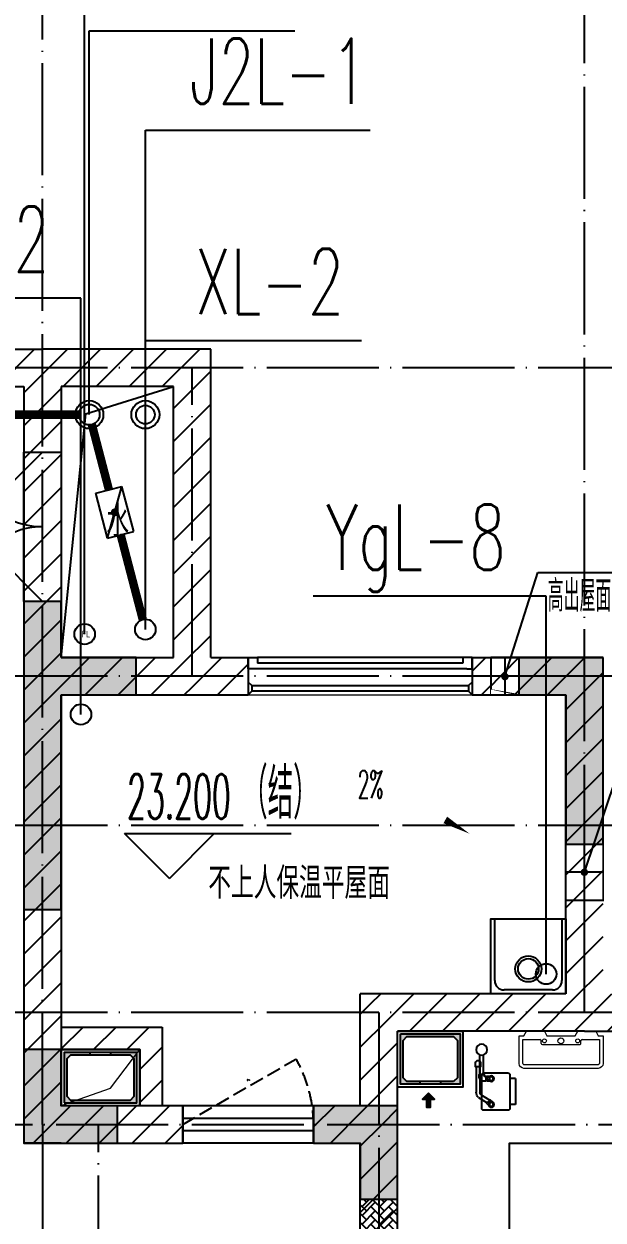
# Model space of a CAD drawing. Extents: x 27938 to 1507990, y 110129 to 923079.
# Drawn here: x 841717 to 844817, y 292198 to 298602 of the extents above; entities that cross this region are included whole.
import ezdxf

# ---------------------------------------------------------------- set-up
doc = ezdxf.new("R2010")
doc.units = 0
doc.header["$LTSCALE"] = 1000
doc.header["$MEASUREMENT"] = 0
for name, pattern in [('__DASH', [0.35, 0.25, -0.1]), ('DASH', [0.35, 0.25, -0.1]), ('DOTE', [2.4200000000000004, 2, -0.2, 0.02, -0.2])]:
    doc.linetypes.add(name, pattern=pattern)
for name, color, linetype in [('----建筑底图', 8, 'Continuous'), ('3-栏杆1', 135, 'Continuous'), ('AH-FURNITURE', 1, 'Continuous'), ('COLU', 7, 'Continuous'), ('COLUMN', 9, 'Continuous'), ('DIM_ELEV', 3, 'Continuous'), ('DIM_LEAD', 3, 'Continuous'), ('DIM_不分区消火栓', 1, 'Continuous'), ('DIM_管井排水', 5, 'Continuous'), ('DIM_给水', 3, 'Continuous'), ('DIM_雨水', 4, 'Continuous'), ('DIM_餐饮排水', 31, 'Continuous'), ('DOTE', 1, 'Continuous'), ('LVTRY', 6, 'Continuous'), ('PIPE-不分区消火栓', 1, 'TG_X'), ('PUB_HATCH', 8, 'Continuous'), ('PUB_TEXT', 4, 'Continuous'), ('S-砼墙填充', 251, 'Continuous'), ('VALVE_不分区消火栓', 7, 'Continuous'), ('VPIPE-不分区消火栓', 1, 'Continuous'), ('VPIPE-废水', 31, 'Continuous'), ('VPIPE-消防', 1, 'X1'), ('VPIPE-管井排水', 210, 'GF'), ('VPIPE-给水', 3, 'J1'), ('VPIPE-给水中', 72, 'J2'), ('VPIPE-雨水', 4, 'Y'), ('VPIPE-餐饮排水', 41, 'P'), ('WALL', 9, 'Continuous'), ('WINDOW', 4, 'Continuous'), ('WINDOW_TEXT', 7, 'Continuous'), ('保温', 6, 'Continuous'), ('建筑-排气道', 9, 'Continuous'), ('机电标识类', 1, 'Continuous'), ('污水', 3, 'Continuous'), ('看线', 251, 'Continuous'), ('管', 193, 'Continuous'), ('铝合金', 144, 'Continuous')]:
    doc.layers.add(name, color=color, linetype=linetype)
for name, color, linetype, lineweight in [('平面-排水沟', 86, 'Continuous', 15), ('平面-看线', 45, 'Continuous', 15), ('平面-空调预留孔', 173, 'Continuous', 15), ('立面-洞口示意', 152, 'Continuous', 13)]:
    doc.layers.add(name, color=color, linetype=linetype, lineweight=lineweight)
doc.styles.add('_TCH_DIM', font='SIMPLEX.shx', dxfattribs={"width": 0.7, "bigfont": 'GBCBIG.shx'})
doc.styles.add('_TCH_WINDOW', font='SIMPLEX.shx', dxfattribs={"width": 0.7, "height": 3.5, "bigfont": 'GBCBIG.shx'})
doc.styles.add('_TWT_SERIAL', font='SIMPLEX', dxfattribs={"width": 0.8, "height": 3.5, "bigfont": 'HZTXT'})
doc.styles.add('DIM_FONT', font='SIMPLEX.shx', dxfattribs={"width": 0.56})
doc.styles.get("Standard").update_dxf_attribs({"font": 'gbenor.shx', "bigfont": 'gbcbig.shx'})
doc.styles.add('TG_LINETYPE', font='SIMPLEX', dxfattribs={"width": 0.8, "height": 3, "bigfont": 'HZTXT'})
doc.linetypes.add('GF', pattern='A,3,-0.2,["GF",Standard,S=0.25,R=0,X=-0.1,Y=-0.115],-0.35', length=3.55)
doc.linetypes.add('J1', pattern='A,3,-0.2,["J1",Standard,S=0.25,R=0,X=-0.1,Y=-0.115],-0.35', length=3.55)
doc.linetypes.add('J2', pattern='A,3,-0.2,["J2",Standard,S=0.25,R=0,X=-0.1,Y=-0.115],-0.35', length=3.55)
doc.linetypes.add('P', pattern='A,3,-0.2,["P",Standard,S=0.25,R=0,X=-0.1,Y=-0.115],-0.2', length=3.4)
doc.linetypes.add('TG_X', pattern='A,2,-0.229,["X",TG_LINETYPE,S=0.1,R=0,X=-0.229,Y=-0.15],0', length=2.229)
doc.linetypes.add('X1', pattern='A,3,-0.2,["X1",Standard,S=0.25,R=0,X=-0.1,Y=-0.115],-0.35', length=3.55)
doc.linetypes.add('Y', pattern='A,3,-0.2,["Y",Standard,S=0.25,R=0,X=-0.1,Y=-0.115],-0.2', length=3.4)
pattern_1 = [(45, (0, 89.755675), (-88.38838300365748, 88.3883830036575), [])]

# ---------------------------------------------------------------- blocks, each defined once
blk = doc.blocks.new('A$C60D053AF')
at = {"layer": 'AH-FURNITURE', "color": 0}
for p, q in [((232.5000007597264, -89.99999966996256), (128.2842720070621, -89.99999966996256)), ((232.5000007597264, -109.9999996698461), (128.2842720075278, -109.9999996699626)), ((192.50000075961, -70.99998518347275), (327.5735938884318, -70.99998518347275)), ((192.50000075961, -90.99998518347275), (327.5735938884318, -90.99998518347275)), ((245.0000007597264, -129.4999851834727), (245.0000007597264, -122.4999996698461)), ((265.0000007597264, -129.4999851834727), (265.0000007597264, -122.4999996698461)), ((341.7157295121578, -96.85784955974668), (370.0190303710988, -143.1611504186876)), ((355.8578651358839, -82.71571393602062), (384.1611659948248, -129.0190147949615)), ((255.0000007597264, -280.9999851834727), (255.0000007597264, -250.9999851834727)), ((393.0000007597264, -280.9999851834727), (393.0000007597264, -250.9999851834727)), ((255.0000007597264, -280.9999851834727), (393.0000007597264, -280.9999851834727))]:
    blk.add_line(p, q, dxfattribs=at)
for points in [[(170.00000075961, -67.99998518347275, 1), (170.00000075961, -93.99998518358916), (192.50000075961, -93.99998518347275), (192.50000075961, -67.99998518347275)], [(234.0000007597264, -250.9999851834727), (414.0000007597264, -250.9999851834727, 0.4142135623730951), (424.0000007597264, -240.9999851834727), (424.0000007597264, -110.9999851834727, 0.4142135623730951), (414.0000007597264, -100.9999851834727), (234.0000007597264, -100.9999851834727, 0.4142135623730951), (224.0000007597264, -110.9999851834727), (224.0000007597264, -240.9999851834727, 0.4142135623730951)], [(268.0000007597264, -122.4999996698461), (268.0000007597264, -106.9999996698461, 0.4142135623724265), (248.0000007597264, -86.99999966984615), (232.5000007597264, -86.99999966984615), (232.50000075961, -112.9999996698461), (242.0000007597264, -112.9999996698461), (242.0000007597264, -122.4999996698461)], [(383.8076126043452, -161.1923733388539, 1), (402.192388915224, -142.8075970279751), (386.2824863384012, -126.8976944513852), (367.8977100276388, -145.282470762264)], [(242.0000007597264, -151.9999851834727, 1), (268.0000007597264, -151.9999851834727), (268.0000007597264, -129.4999851834727), (242.0000007597264, -129.4999851834727)]]:
    blk.add_lwpolyline(points, format="xyb", close=True, dxfattribs=at)
for centre, radius in [((100.0000007598428, -99.99999967066105), 30), ((255.0000007597264, -151.9999851834727), 15), ((255.0000007597264, -151.9999851834727), 10), ((393.0000007597264, -151.9999851834727), 15), ((393.0000007597264, -151.9999851834727), 10)]:
    blk.add_circle(centre, radius, dxfattribs=at)
for radius in [40, 20]:
    blk.add_arc((327.5735938884318, -110.9999851834727), radius, 45, 90, dxfattribs=at)
blk = doc.blocks.new('GDGDGDGRGD')
at = {"linetype": '__DASH', "ltscale": 0.1}
blk.add_wipeout([(428916.84760748764, 296115.3631000773), (428716.694160324, 296115.3630999893), (428716.6941600065, 295815.3630998155), (428916.8476071452, 295815.3630997849)], dxfattribs=at).dxf.layer = '污水'
at = {"layer": '机电标识类', "color": 250, "linetype": 'DASH', "ltscale": 400}
for p, q in [((428816.7708839058, 295715.3630940171), (428816.7708839058, 296215.3631000333)), ((428916.8476071691, 295965.3613519751), (428716.6941603196, 295965.3613519752))]:
    blk.add_line(p, q, dxfattribs=at)
at = {"layer": '污水', "linetype": '__DASH', "ltscale": 0.1, "const_width": 10}
blk.add_lwpolyline([(428916.8476071724, 296115.3630999706), (428716.6941603228, 296115.3630999707), (428716.6941603125, 295815.363099858), (428916.847607162, 295815.3630998579)], close=True, dxfattribs=at)
blk = doc.blocks.new('GDGDGRD')
at = {"layer": 'PUB_HATCH'}
for points in [[(434616.5568297147, 297415.3630930803), (435016.5568290311, 297415.3630930803), (435016.5568290311, 297615.3630930803), (434616.5568290311, 297615.3630930803), (434616.5568295245, 297915.3636947377), (434416.5568297651, 297915.3636947376), (434416.5568300252, 296265.3636947666), (434616.5568297192, 296265.3636947667)], [(436916.6411279864, 297615.3638617463), (436916.6411962542, 297415.3629025697), (437316.5568382367, 297415.3631073454), (437316.5567854117, 296615.3634647616), (437516.5559669023, 296615.3627485532), (437516.5565370522, 297615.3637164339)]]:
    blk.add_hatch(color=256, dxfattribs=at).paths.add_polyline_path(points)
at = {"layer": 'S-砼墙填充'}
h = blk.add_hatch(color=256, dxfattribs=at)
h.dxf.hatch_style = 1
h.paths.add_polyline_path([(434916.5562434115, 295015.6067079528), (434916.5562434115, 295215.6067079528), (434616.5562434115, 295215.6067079528), (434616.556244598, 295515.6066504238), (434416.556244598, 295515.6066504238), (434416.5562434115, 295015.6067079528)])
h = blk.add_hatch(color=256, dxfattribs=at)
h.dxf.hatch_style = 1
h.paths.add_polyline_path([(435966.5562374015, 295215.6067083636), (435966.5562374015, 295015.6067083636), (436216.5562374015, 295015.6067083636), (436216.556236215, 294715.6067658926), (436416.556236215, 294715.6067658926), (436416.5562374015, 295215.6067083636)])
at = {"layer": 'COLU', "color": 6}
for points in [[(434916.5562434115, 295015.6067079528), (434916.5562434115, 295215.6067079528), (434616.5562434115, 295215.6067079528), (434616.556244598, 295515.6066504238), (434416.556244598, 295515.6066504238), (434416.5562434115, 295015.6067079528)], [(435966.5562374015, 295215.6067083636), (435966.5562374015, 295015.6067083636), (436216.5562374015, 295015.6067083636), (436216.556236215, 294715.6067658926), (436416.556236215, 294715.6067658926), (436416.5562374015, 295215.6067083636)]]:
    blk.add_lwpolyline(points, close=True, dxfattribs=at)
at = {"layer": 'COLUMN', "color": 6}
for p, q in [((434616.5568295245, 297915.3636947377), (434416.5568297651, 297915.3636947376)), ((434616.5568290311, 297615.3630930803), (434616.5568295245, 297915.3636947377)), ((435016.5568290311, 297615.3630930803), (434616.5568290311, 297615.3630930803)), ((435016.5568290311, 297415.3630930803), (435016.5568290311, 297615.3630930803)), ((436916.6411279864, 297615.3638617463), (436916.6411962542, 297415.3629025697)), ((437516.5565370522, 297615.3637164339), (436916.6411279864, 297615.3638617463)), ((437516.5559669023, 296615.3627485532), (437516.5565370522, 297615.3637164339)), ((434616.5568297147, 297415.3630930803), (435016.5568290311, 297415.3630930803)), ((434616.5568297192, 296265.3636947667), (434616.5568297147, 297415.3630930803)), ((436916.6411962542, 297415.3629025697), (437316.5568382367, 297415.3631073454)), ((437316.5568382367, 297415.3631073454), (437316.5567854117, 296615.3634647616)), ((437316.5567854117, 296615.3634647616), (437516.5559669023, 296615.3627485532)), ((434416.5568300252, 296265.3636947666), (434616.5568297192, 296265.3636947667))]:
    blk.add_line(p, q, dxfattribs=at)
blk = doc.blocks.new('A-Kitchen-7')
at = {"layer": 'LVTRY', "color": 0}
for p, q in [((-518.6581278588565, 779.725278688129), (-7.244008776673581, 834.3051076843403)), ((-3.585880917788018, 810.5855355854728), (-515, 756.005706589378)), ((-29.12075551546877, 766.9560861630598), (-35.20590834700852, 806.4126680237241)), ((-7.244008776673581, 834.3051076843403), (-3.585880917788018, 810.5855355854728)), ((-515, 756.005706589378), (-518.6581278588565, 779.725278688129)), ((515, 756.005706589378), (-515, 756.005706589378)), ((-515, 756.005706589378), (-515, 40)), ((-485.6368437646597, 760.5342107040924), (-484.9384396369278, 756.005706589378)), ((-29.12075551543967, 766.9560861630598), (-112.0975807690556, 756.005706589378)), ((515, 780), (-5.820766091346741e-11, 780)), ((0, 756.005706589378), (-5.820766091346741e-11, 780)), ((515, 756.005706589378), (515, 780)), ((515, 40), (515, 756.005706589378)), ((-515, 40), (515, 40))]:
    blk.add_line(p, q, dxfattribs=at)
blk.add_lwpolyline([(-468.9430810984049, 40), (-468.9430810984049, 0), (468.9430810984049, 0), (468.9430810984632, 40)], close=True, dxfattribs=at)
blk = doc.blocks.new('rtyg7uyhg')
at = {"layer": 'LVTRY', "color": 0}
for p, q in [((194234.6213208837, 45488.79502889935), (193620.9849572473, 45488.79513816872)), ((193590.3031336021, 45458.1133254503), (193590.3030643982, 45069.47696181395)), ((193682.3485790417, 45406.97694542356), (193887.8216881326, 45406.97690883528)), ((193896.3984467548, 45429.87059594441), (193857.5823896687, 45326.26016876537)), ((193925.7802168131, 45440.40881343969), (193940.0533153456, 45432.16822680717)), ((194111.8940335871, 45406.97686893496), (194173.2576699507, 45406.97685800815)), ((194265.3030643982, 45069.47684161765), (194265.3031336021, 45458.113205254)), ((193620.9848935069, 45130.84059271414), (193620.9849317512, 45345.61331998683)), ((193875.2965560293, 45316.03289288385), (193945.6178257855, 45401.45376218002)), ((194009.6212953876, 45345.61325078298), (194009.6212571432, 45130.84052351015)), ((194050.5303480524, 45130.84051622554), (194050.5303862967, 45345.61324349836)), ((194234.6212953876, 45345.61321071758), (194234.6212571432, 45130.84048344476)), ((193857.5823896687, 45326.26016876537), (193875.2965560293, 45316.03289288385)), ((193620.9848771165, 45038.79513816872), (194234.621240753, 45038.79502889935)), ((193948.2576098526, 45069.47689807355), (193682.3485189436, 45069.47694542356)), ((194173.2576098526, 45069.47685800816), (194111.893973489, 45069.47686893508))]:
    blk.add_line(p, q, dxfattribs=at)
for centre, radius in [((193866.4394935961, 45437.65873082454), 20.45454545454545), ((193989.1667663234, 45437.6587089707), 20.45454545454545), ((194070.9849481416, 45437.65869440146), 20.45454545454545), ((193815.3030944472, 45238.22692174855), 25.56818181818182), ((194137.4621853563, 45238.2268643822), 25.56818181818182)]:
    blk.add_circle(centre, radius, dxfattribs=at)
for centre, radius, start, end in [((193620.9849517839, 45458.11331998683), 30.68181818181818, 89.99998979807194, 179.9999897972382), ((194234.6213154203, 45458.11321071746), 30.68181818181818, 359.9999897972382, 89.99998979807194), ((193682.3485681149, 45345.61330905991), 61.36363636363636, 89.99998979807194, 179.9999897972382), ((193915.5529409315, 45422.69466753349), 20.45454545454545, 59.99998980057491, 159.4623117970261), ((193929.8260394641, 45414.45408090108), 20.45454545454545, 320.5376677968172, 59.99998980057491), ((193948.2576590239, 45345.6132617099), 61.36363636363636, 359.9999897972382, 89.99998979807194), ((194111.8940226603, 45345.61323257144), 61.36363636363636, 89.99998979807194, 179.9999897972382), ((194173.2576590239, 45345.6132216445), 61.36363636363636, 359.9999897972382, 89.99998979807194), ((193682.3485298705, 45130.84058178721), 61.36363636363636, 179.9999897972382, 269.9999897980719), ((193948.2576207797, 45130.8405344372), 61.36363636363636, 269.9999897980719, 359.9999897972382), ((194111.893984416, 45130.84050529861), 61.36363636363636, 179.9999897972382, 269.9999897980719), ((194173.2576207797, 45130.84049437181), 61.36363636363636, 269.9999897980719, 359.9999897972382), ((193620.9848825799, 45069.47695635049), 30.68181818181818, 179.9999897972382, 269.9999897980719), ((194234.6212462163, 45069.47684708112), 30.68181818181818, 269.9999897980719, 359.9999897972382)]:
    blk.add_arc(centre, radius, start, end, dxfattribs=at)
at = {"layer": 'LVTRY', "color": 0, "style": 'DIM_FONT', "width": 0.8, "flags": 9}
for tag in ['XSIZE', 'YSIZE']:
    blk.add_attdef(tag, (193927.8031388824, 45487.7665121054), '', height=0.5, rotation=89.99998979807198, dxfattribs=at)
blk = doc.blocks.new('FRSDFDGDGDRGDR')
at = {"layer": '平面-空调预留孔', "color": 0}
for p, q in [((699612.3179923807, 775043.9561356568), (699612.3179923807, 775441.1561356868)), ((699618.9179923869, 775447.756135683), (699746.3179923192, 775447.756135683)), ((699746.3179923192, 775447.756135683), (699746.3179923192, 775355.3561357355)), ((699726.5179923008, 775348.7561357393), (699739.7179923131, 775348.7561357393)), ((699719.9179922946, 775342.156135743), (699719.9179922946, 775142.9561356006)), ((699726.5179923008, 775136.3561356043), (699739.7179923131, 775136.3561356043)), ((699746.3179923192, 775129.7561356081), (699746.3179923192, 775037.3561356605)), ((699746.3179923192, 775037.3561356605), (699618.9179923869, 775037.3561356605))]:
    blk.add_line(p, q, dxfattribs=at)
blk.add_lwpolyline([(699766.1179923377, 775166.7161355871), (699792.5179923623, 775153.5161355946), (699792.5179923623, 775057.1561356493), (699766.1179923377, 775043.9561356568), (699766.1179923377, 775017.5561356718), (699618.9179923869, 775017.5561356718, -0.4142135623730951), (699592.5179923623, 775043.9561356568), (699592.5179923623, 775441.1561356868, -0.4142135623730951), (699618.9179923869, 775467.5561356718), (699766.1179923377, 775467.5561356718), (699766.1179923377, 775441.1561356868), (699792.5179923623, 775427.9561356943), (699792.5179923623, 775331.596135749), (699766.1179923377, 775318.3961357565)], format="xyb", close=True, dxfattribs=at)
for centre, radius in [((699739.7179923131, 775331.596135749), 10.55999999400228), ((699739.7179923131, 775243.1561357992), 15.83999999100342), ((699739.7179923131, 775153.5161355946), 10.55999999400228)]:
    blk.add_circle(centre, radius, dxfattribs=at)
for centre, radius, start, end in [((699618.917992382, 775441.1561356819), 6.600000001199078, 89.99999995997936, 179.9999999533093), ((699726.5179922959, 775342.1561357381), 6.600000001199078, 89.99999995997936, 179.9999999533093), ((699739.717992318, 775355.3561357405), 6.600000001206354, 269.9999999599793, 359.9999999533093), ((699726.5179922959, 775142.9561356056), 6.600000001199078, 180.0000000400206, 270.0000000533608), ((699739.717992318, 775129.7561356032), 6.600000001206354, 4.002063966804346e-08, 90.00000005336085), ((699618.917992382, 775043.9561356618), 6.600000001199078, 180.0000000400206, 270.0000000533608)]:
    blk.add_arc(centre, radius, start, end, dxfattribs=at)
blk = doc.blocks.new('*U128')
h = blk.add_hatch(color=0)
h.set_gradient(color1=(0, 0, 255), rotation=180, tint=1)
h.paths.add_polyline_path([(3.524958103184869e-15, -2.819966482547906e-15), (-6.350000000000009, -6.349999999999992), (-6.350000000000001, -2.159000000000014), (-15, -2.158999999999999), (-14.99999999999999, 2.159000000000044), (-6.349999999999993, 2.159000000000029), (-6.349999999999985, 6.350000000000009)])
at = {"color": 0, "linetype": 'Continuous'}
blk.add_lwpolyline([(3.524958103184869e-15, -2.819966482547906e-15), (-6.350000000000009, -6.349999999999992), (-6.350000000000001, -2.159000000000014), (-15, -2.158999999999999), (-14.99999999999999, 2.159000000000044), (-6.349999999999993, 2.159000000000029), (-6.349999999999985, 6.350000000000009)], close=True, dxfattribs=at)
blk = doc.blocks.new('A$C3E873908')
at = {"layer": 'PUB_HATCH'}
blk.add_hatch(color=0, dxfattribs=at).paths.add_polyline_path([(-335, -15), (-335, -285), (-230, -285), (-230, -270), (-300, -270), (-320, -250), (-320, -50), (-300, -30), (-50, -30), (-30, -50), (-30, -250), (-50, -270), (-120, -270), (-120, -285), (-15, -285), (-15, -15)])
at = {"layer": 'LVTRY', "color": 0}
for p, q in [((-230, -270), (-230, -285)), ((-120, -270), (-120, -285))]:
    blk.add_line(p, q, dxfattribs=at)
for points in [[(0, 0), (-350, 0), (-350, -300), (0, -300)], [(-15, -15), (-335, -15), (-335, -285), (-15, -285)], [(-300, -270), (-50, -270), (-30, -250), (-30, -50), (-50, -30), (-300, -30), (-320, -50), (-320, -250), (-300, -270)]]:
    blk.add_lwpolyline(points, close=True, dxfattribs=at)
at = {"layer": '建筑-排气道', "color": 8, "xscale": 5, "yscale": 5, "zscale": 5, "rotation": 90.00000000000001}
blk.add_blockref('*U128', (-165.0969475251622, -332.3122707742732), dxfattribs=at)
blk = doc.blocks.new('VXCVXVXVDXVDX')
at = {"layer": 'LVTRY', "color": 0}
for p, q in [((436416.5788132118, 294415.3626137216), (436886.7882998344, 294415.3626137216)), ((436516.578813212, 293515.3626137216), (436516.578813212, 294415.3626137216)), ((436670.8481987689, 294172.406880383), (436886.7882998344, 294415.3626137216)), ((436886.7882998344, 294415.3626137216), (436886.7882998344, 293515.3626137216)), ((436826.5788132118, 294335.3626137216), (436426.5788132118, 294335.3626137218)), ((436461.5788132118, 294295.3626137219), (436746.5788132118, 294295.3626137218)), ((436461.5788132118, 294290.3626137219), (436746.5788132118, 294290.3626137218)), ((436516.578813212, 294325.3626137218), (436516.5788132122, 293605.3626137216)), ((436551.578813212, 294075.3626137218), (436551.578813212, 294285.3626137219)), ((436556.578813212, 294075.3626137218), (436556.578813212, 294285.3626137219)), ((436701.8288132122, 294225.3626137218), (436701.8288132122, 294315.3626137219)), ((436701.8288132122, 294315.3626137219), (436706.3288132122, 294315.3626137219)), ((436706.3288132122, 294315.3626137219), (436706.3288132122, 294225.3626137218)), ((436751.5788132118, 294285.3626137218), (436751.5788132118, 294075.3626137218)), ((436756.5788132118, 294285.3626137218), (436756.5788132118, 294075.3626137218)), ((436836.5788132118, 293605.3626137216), (436836.5788132118, 294325.3626137216)), ((436706.3288132122, 294225.3626137218), (436701.8288132122, 294225.3626137218)), ((436416.5788132118, 294172.406880383), (436670.8481987689, 294172.406880383)), ((436516.578813212, 293757.3083375058), (436516.578813212, 294172.406880383)), ((436531.5788132122, 294182.612613722), (436659.0788132122, 294182.612613722)), ((436531.5788132122, 294178.112613722), (436531.5788132122, 294182.612613722)), ((436659.0788132122, 294178.112613722), (436531.5788132122, 294178.112613722)), ((436776.5788132115, 294182.612613722), (436649.0788132115, 294182.612613722)), ((436649.0788132115, 294182.612613722), (436649.0788132115, 294178.112613722)), ((436649.0788132115, 294178.112613722), (436776.5788132115, 294178.112613722)), ((436659.0788132122, 294182.612613722), (436659.0788132122, 294178.112613722)), ((436670.8481987689, 294172.406880383), (436670.8481987689, 293757.3083375058)), ((436776.5788132115, 294178.112613722), (436776.5788132115, 294182.612613722)), ((436706.3288132122, 294135.3626137218), (436701.8288132122, 294135.3626137218)), ((436701.8288132122, 294135.3626137218), (436701.8288132122, 294045.3626137216)), ((436706.3288132122, 294045.3626137216), (436706.3288132122, 294135.3626137218)), ((436746.5788132118, 294070.3626137218), (436461.5788132118, 294070.3626137218)), ((436746.5788132118, 294065.3626137218), (436461.5788132118, 294065.3626137218)), ((436701.8288132122, 294045.3626137216), (436706.3288132122, 294045.3626137216)), ((436815.9756168248, 294015.3626137216), (436777.1820095973, 294015.3626137216)), ((436796.5788132118, 293995.9658101086), (436796.5788132118, 294034.7594173361)), ((436701.8288132122, 293795.3626137216), (436701.8288132122, 293885.3626137216)), ((436701.8288132122, 293885.3626137216), (436706.3288132122, 293885.3626137216)), ((436706.3288132122, 293885.3626137216), (436706.3288132122, 293795.3626137216)), ((436815.9756168248, 293915.3626137216), (436777.1820095973, 293915.3626137216)), ((436796.5788132118, 293895.9658101086), (436796.5788132118, 293934.7594173361)), ((436746.5788132118, 293865.3626137216), (436461.5788132118, 293865.3626137216)), ((436746.5788132118, 293860.3626137216), (436461.5788132118, 293860.3626137216)), ((436551.578813212, 293855.3626137216), (436551.578813212, 293645.3626137215)), ((436556.578813212, 293855.3626137216), (436556.578813212, 293645.3626137215)), ((436751.5788132118, 293645.3626137216), (436751.5788132118, 293855.3626137216)), ((436756.5788132118, 293645.3626137216), (436756.5788132118, 293855.3626137216)), ((436670.8481987689, 293757.3083375058), (436416.5788132118, 293757.3083375058)), ((436886.7882998344, 293515.3626137216), (436670.8481987689, 293757.3083375058)), ((436706.3288132122, 293795.3626137216), (436701.8288132122, 293795.3626137216)), ((436659.0788132122, 293752.6126137214), (436531.5788132122, 293752.6126137214)), ((436531.5788132122, 293752.6126137214), (436531.5788132122, 293748.1126137214)), ((436531.5788132122, 293748.1126137214), (436659.0788132122, 293748.1126137214)), ((436649.0788132115, 293748.1126137214), (436649.0788132115, 293752.6126137214)), ((436649.0788132115, 293752.6126137214), (436776.5788132115, 293752.6126137214)), ((436776.5788132115, 293748.1126137214), (436649.0788132115, 293748.1126137214)), ((436659.0788132122, 293748.1126137214), (436659.0788132122, 293752.6126137214)), ((436706.3288132122, 293705.3626137216), (436701.8288132122, 293705.3626137216)), ((436701.8288132122, 293705.3626137216), (436701.8288132122, 293615.3626137216)), ((436706.3288132122, 293615.3626137216), (436706.3288132122, 293705.3626137216)), ((436776.5788132115, 293752.6126137214), (436776.5788132115, 293748.1126137214)), ((436461.5788132118, 293640.3626137215), (436746.5788132118, 293640.3626137216)), ((436461.5788132118, 293635.3626137215), (436746.5788132118, 293635.3626137216)), ((436426.578813212, 293595.3626137216), (436826.5788132118, 293595.3626137216)), ((436701.8288132122, 293615.3626137216), (436706.3288132122, 293615.3626137216)), ((436886.7882998344, 293515.3626137216), (436416.5788132118, 293515.3626137216))]:
    blk.add_line(p, q, dxfattribs=at)
blk.add_lwpolyline([(437016.5794646026, 292915.3634144634), (437016.5779587863, 295015.3630851463), (438516.5701812393, 295015.3630842563), (438516.5701812393, 293789.3634144615)], dxfattribs=at)
for centre, radius in [((436604.0788132118, 294180.3626137218), 29.7), ((436604.0788132118, 294180.3626137218), 11.7), ((436796.5788132118, 294015.3626137216), 16.99680361435897), ((436796.5788132118, 293915.3626137216), 16.99680361435897), ((436604.0788132118, 293750.3626137216), 29.7), ((436604.0788132118, 293750.3626137216), 11.7)]:
    blk.add_circle(centre, radius, dxfattribs=at)
for centre, radius, start, end in [((436526.578813212, 294325.3626137218), 10, 90, 180), ((436826.5788132118, 294325.3626137216), 10, 7.016709298534877e-15, 90), ((436561.578813212, 294285.3626137219), 10, 90, 180), ((436561.578813212, 294285.3626137219), 5, 90, 180), ((436746.5788132118, 294285.3626137218), 10, 7.016709298534877e-15, 90), ((436746.5788132118, 294285.3626137218), 5, 7.016709298534877e-15, 90), ((436604.0788132118, 294180.3626137218), 56.7, 2.274239184344274, 87.72576081585402), ((436604.0788132118, 294180.3626137218), 52.2, 2.470411041799992, 87.52958895835616), ((436704.078813212, 294180.3626137218), 56.7, 92.27423918414597, 177.7257608156557), ((436704.078813212, 294180.3626137218), 52.2, 92.47041104164384, 177.5295889582), ((436604.0788132118, 294180.3626137218), 56.7, 272.274239184146, 357.7257608156558), ((436604.0788132118, 294180.3626137218), 52.2, 272.4704110416438, 357.5295889582), ((436704.078813212, 294180.3626137218), 56.7, 182.2742391843443, 267.725760815854), ((436704.078813212, 294180.3626137218), 52.2, 182.4704110418, 267.5295889583562), ((436561.578813212, 294075.3626137218), 10, 180, 270), ((436561.578813212, 294075.3626137218), 5, 180, 270), ((436746.5788132118, 294075.3626137218), 5, 270, 7.016709298534877e-15), ((436746.5788132118, 294075.3626137218), 10, 270, 7.016709298534877e-15), ((436561.578813212, 293855.3626137216), 10, 90, 180), ((436561.578813212, 293855.3626137216), 5, 90, 180), ((436746.5788132118, 293855.3626137216), 10, 7.016709298534877e-15, 90), ((436746.5788132118, 293855.3626137216), 5, 7.016709298534877e-15, 90), ((436604.0788132118, 293750.3626137216), 56.7, 2.274239184344274, 87.72576081585402), ((436604.0788132118, 293750.3626137216), 52.2, 2.470411041799992, 87.52958895835616), ((436704.078813212, 293750.3626137216), 56.7, 92.27423918414597, 177.7257608156557), ((436704.078813212, 293750.3626137216), 52.2, 92.47041104164384, 177.5295889582), ((436604.0788132118, 293750.3626137216), 56.7, 272.274239184146, 357.7257608156558), ((436604.0788132118, 293750.3626137216), 52.2, 272.4704110416438, 357.5295889582), ((436704.078813212, 293750.3626137216), 56.7, 182.2742391843443, 267.725760815854), ((436704.078813212, 293750.3626137216), 52.2, 182.4704110418, 267.5295889583562), ((436561.578813212, 293645.3626137215), 10, 180, 270), ((436561.578813212, 293645.3626137215), 5, 180, 270), ((436746.5788132118, 293645.3626137216), 5, 270, 7.016709298534877e-15), ((436746.5788132118, 293645.3626137216), 10, 270, 7.016709298534877e-15), ((436526.5788132122, 293605.3626137216), 10, 180, 270), ((436826.5788132118, 293605.3626137216), 10, 270, 7.016709298534877e-15)]:
    blk.add_arc(centre, radius, start, end, dxfattribs=at)
at = {"color": 8, "xscale": -1}
for name, p in [('A$C3E873908', (436416.5694273568, 295615.3626172644)), ('rtyg7uyhg', (632006.8818456081, 250026.5681428527))]:
    blk.add_blockref(name, p, dxfattribs=at)
at = {"color": 8, "rotation": 90}
blk.add_blockref('FRSDFDGDGDRGDR', (1212534.134853216, -404177.1549065949), dxfattribs=at)
at = {"layer": 'LVTRY', "color": 8, "extrusion": (0, 0, -1), "xscale": -0.7999999999883585, "yscale": 0.7999999999883585, "zscale": -0.7999999999883585, "rotation": 270}
blk.add_blockref('A-Kitchen-7', (-439116.570181246, 293377.3634144608), dxfattribs=at)
blk = doc.blocks.new('VXVXVXDVXDVXVDX')
at = {"layer": '保温', "linetype": 'ByBlock', "ltscale": 10}
h = blk.add_hatch(dxfattribs=at)
h.set_pattern_fill('AR-HBONE', color=251, scale=55)
h.set_pattern_definition([(45, (0, 0), (0, 47.41575231924514), [100.584, -33.528]), (135, (23.70786, 23.70786), (3.05311331771918e-15, 47.41575231924513), [100.584, -33.528])])
h.paths.add_polyline_path([(436416.5558995031, 294715.3631572535), (436216.5779397453, 294715.3631572578), (436216.5779792742, 292815.3647226786), (436416.5559390341, 292815.2059150265)])
blk = doc.blocks.new('A$C3EB2330C')
at = {"layer": '管'}
for p, q in [((-0.0007213222561404109, 379.9995217677206), (329.9992786777439, 379.9995217677206)), ((379.9992786777439, 329.9995217677206), (379.9992786777439, 69.99952176772058)), ((329.9992786777439, 19.99952176772058), (-0.0007213222561404109, 19.99952176772058))]:
    blk.add_line(p, q, dxfattribs=at)
blk.add_lwpolyline([(399.9992786777439, 399.9995217677206), (399.9992786777439, -0.000478232279419899), (-0.0007213222561404109, -0.000478232279419899), (-0.0007213222561404109, 399.9995217677206)], close=True, dxfattribs=at)
for centre, start, end in [((329.9992786777439, 329.9995217677206), 0, 90), ((329.9992786777439, 69.99952176772058), 270, 360)]:
    blk.add_arc(centre, 50, start, end, dxfattribs=at)
blk.add_ellipse((267.4755955390865, 199.9995217677206), major_axis=(-49.49747468307308, -49.49747468307304), ratio=0.9999999999994058, start_param=-0.7853981633977454, end_param=5.49778714378184, dxfattribs=at)
blk = doc.blocks.new('A$C39FB4DEF')
at = {"linetype": '__DASH', "ltscale": 0.1}
blk.add_wipeout([(99.99999995594777, 100.07672358185337), (100.00000004396126, -100.07672358182077), (250.0000002177876, -100.0767238992848), (250.00000024837226, 100.07672323945005)], dxfattribs=at).dxf.layer = '污水'
at = {"layer": '机电标识类', "color": 250, "linetype": 'DASH', "ltscale": 400}
for p, q in [((175.0017480581882, 100.0767232633079), (175.0017480580718, -100.0767235861858)), ((350.0000060161692, 0), (0, 0))]:
    blk.add_line(p, q, dxfattribs=at)
at = {"layer": '污水', "linetype": '__DASH', "ltscale": 0.1, "const_width": 10}
blk.add_lwpolyline([(100.0000000626897, 100.0767232666258), (100.0000000625732, -100.0767235829262), (250.0000001752633, -100.076723593229), (250.0000001753797, 100.0767232562066)], close=True, dxfattribs=at)
blk = doc.blocks.new('A$C1BAD4CCC')
at = {"layer": 'PUB_HATCH'}
blk.add_hatch(color=256, dxfattribs=at).paths.add_polyline_path([(15, -15), (15, -285), (155, -285), (155, -270), (50, -270), (30, -250), (30, -50), (50, -30), (370, -30), (390, -50), (390, -250), (370, -270), (265, -270), (265, -285), (405, -285), (405, -15)])
at = {"layer": 'LVTRY', "color": 1}
for p, q in [((155, -270), (155, -285)), ((265, -270), (265, -285))]:
    blk.add_line(p, q, dxfattribs=at)
for points in [[(420, 0), (0, 0), (0, -300), (420, -300)], [(405, -15), (15, -15), (15, -285), (405, -285)], [(50, -270), (370, -270), (390, -250), (390, -50), (370, -30), (50, -30), (30, -50), (30, -250), (50, -270)]]:
    blk.add_lwpolyline(points, close=True, dxfattribs=at)
at = {"layer": '立面-洞口示意'}
blk.add_lwpolyline([(420, 0), (156.4480628857855, -93.94938325695693), (0, -300)], dxfattribs=at)
blk = doc.blocks.new('$WINLIB2D$00000001')
at = {"color": 0}
for points in [[(-0.4999999999999964, 0.5000000000000142), (-0.4999999999999964, -0.4999999999999858)], [(-0.4999999999999964, 0.5000000000000142), (0.5000000000000036, 0.5000000000000142)], [(0.5000000000000036, -0.4999999999999858), (0.5000000000000036, 0.5000000000000142)], [(0.5000000000000036, 0.1666666666666714), (-0.4999999999999964, 0.1666666666666714)], [(0.5000000000000036, -0.1666666666666572), (-0.4999999999999964, -0.1666666666666572)], [(-0.4999999999999964, -0.4999999999999858), (0.5000000000000036, -0.4999999999999858)]]:
    blk.add_lwpolyline(points, dxfattribs=at)
blk = doc.blocks.new('A$C1B43746D')
at = {"layer": 'PUB_HATCH'}
h = blk.add_hatch(dxfattribs=at)
h.set_pattern_fill('普通砖', color=256, scale=50, style=0)
h.set_pattern_definition(pattern_1)
h.paths.add_polyline_path([(25402.46589110915, -16683.1333874002), (25502.46589110349, -16749.80005406687), (28102.46591095617, -16749.80005406687), (28202.46590585394, -16683.1333874002), (28202.46589338081, -16549.80005406687), (25402.46589112049, -16549.80005406687)])
h = blk.add_hatch(dxfattribs=at)
h.set_pattern_fill('普通砖', color=256, scale=50, style=0)
h.set_pattern_definition(pattern_1)
h.paths.add_polyline_path([(28902.46488130476, -16749.80005406687), (29102.46488114625, -16549.80005406686), (28202.46589564951, -16549.80005406687), (28202.46590509771, -16683.1333874002), (28302.46591095617, -16749.80005406687)])
h = blk.add_hatch(dxfattribs=at)
h.set_pattern_fill('普通砖', color=256, scale=50, style=0)
h.set_pattern_definition(pattern_1)
h.paths.add_polyline_path([(29002.46488307868, -18266.46672065774), (29102.46488245383, -18199.80005399245), (29102.46488114625, -16549.80005406686), (28902.46488130476, -16749.80005406687), (28902.46488245383, -18199.80005398201)])
h = blk.add_hatch(dxfattribs=at)
h.set_pattern_fill('普通砖', color=256, scale=50, style=0)
h.set_pattern_definition(pattern_1)
h.paths.add_polyline_path([(28202.46590585394, -16683.1333874002), (28102.46591095617, -16749.80005406687), (28102.46618337429, -18299.80007143961), (28235.79951670761, -18299.80005973391), (28302.46616579891, -18199.80005388111), (28302.46591095617, -16749.80005406687)])
h = blk.add_hatch(dxfattribs=at)
h.set_pattern_fill('普通砖', color=256, scale=50, style=0)
h.set_pattern_definition(pattern_1)
h.paths.add_polyline_path([(28235.79951670761, -18299.80005973392), (28302.46620094964, -18399.80005388102), (29002.46488432837, -18399.80005399877), (29002.46521878346, -18266.46672065774), (28902.46488245383, -18199.80005398201), (28302.46616579891, -18199.80005388111)])
h = blk.add_hatch(dxfattribs=at)
h.set_pattern_fill('普通砖', color=256, scale=50, style=0)
h.set_pattern_definition(pattern_1)
h.paths.add_polyline_path([(29002.46488307868, -18266.46672065774), (29002.46589144273, -18399.80005399877), (29302.46487499145, -18399.80005397956), (29302.46487497864, -18199.80005397956), (29102.46488245383, -18199.80005399245)])
h = blk.add_hatch(dxfattribs=at)
h.set_pattern_fill('普通砖', color=256, scale=50, style=0)
h.set_pattern_definition(pattern_1)
h.paths.add_polyline_path([(28235.79951670761, -18299.80005973392), (28102.46618337429, -18299.80007143961), (28102.46660513536, -20699.52981380759), (28235.79993847029, -20699.53981171121), (28302.46658756263, -20599.54480953321), (28302.46620094964, -18399.80005388102)])
h = blk.add_hatch(dxfattribs=at)
h.set_pattern_fill('普通砖', color=256, scale=50, style=0)
h.set_pattern_definition(pattern_1)
h.paths.add_polyline_path([(29969.13181376716, -20699.79004439471), (30102.46514710051, -20699.80005394458), (30102.46514710726, -20199.80006146396), (29902.46514710983, -19999.8000614341), (29902.46514710179, -20599.78503849262)])
h = blk.add_hatch(dxfattribs=at)
h.set_pattern_fill('普通砖', color=256, scale=50, style=0)
h.set_pattern_definition(pattern_1)
h.paths.add_polyline_path([(31102.46589236327, -20066.46672823062), (31002.46589254069, -19999.80006159865), (29902.46514710983, -19999.8000614341), (30102.46514710726, -20199.80006146396), (31102.46589200193, -20199.80006161355)])
h = blk.add_hatch(dxfattribs=at)
h.set_pattern_fill('普通砖', color=256, scale=50, style=0)
h.set_pattern_definition(pattern_1)
h.paths.add_polyline_path([(31102.4658920084, -20199.80006154237), (31302.46590585098, -20199.80006155939), (31302.46590586796, -19999.80006155937), (31202.46589254073, -19999.80006155085), (31102.46589236112, -20066.46672825435)])
h = blk.add_hatch(dxfattribs=at)
h.set_pattern_fill('普通砖', color=256, scale=50, style=0)
h.set_pattern_definition(pattern_1)
h.paths.add_polyline_path([(28302.46585847529, -20299.26377312961), (28722.46559959025, -20299.26376460513), (28842.46715787452, -20179.26376216957), (28302.46585603973, -20179.26377312961)])
h = blk.add_hatch(dxfattribs=at)
h.set_pattern_fill('普通砖', color=256, scale=50, style=0)
h.set_pattern_definition(pattern_1)
h.paths.add_polyline_path([(28842.46715787452, -20179.26376216957), (28722.46559959025, -20299.26376460513), (28722.4616994005, -20599.61061210414), (28842.46169939038, -20599.61217037842)])
h = blk.add_hatch(dxfattribs=at)
h.set_pattern_fill('普通砖', color=256, scale=50, style=0)
h.set_pattern_definition(pattern_1)
h.paths.add_polyline_path([(28302.46662271288, -20799.54481179281), (28952.42841076659, -20799.64239915817), (28952.45843941321, -20599.64240141241), (28302.46658756263, -20599.54480953321), (28235.79993847029, -20699.5398117112)])
h = blk.add_hatch(dxfattribs=at)
h.set_pattern_fill('普通砖', color=256, scale=50, style=0)
h.set_pattern_definition(pattern_1)
h.paths.add_polyline_path([(29902.46514710179, -20599.78503849262), (29652.45844392198, -20599.74750167745), (29652.42841527536, -20799.74749942321), (29902.46514709919, -20799.78504074694), (29969.13181376716, -20699.79004439471)])
h = blk.add_hatch(dxfattribs=at)
h.set_pattern_fill('普通砖', color=256, scale=50, style=0)
h.set_pattern_definition(pattern_1)
h.paths.add_polyline_path([(28235.79993847029, -20699.5398117112), (28102.46660513536, -20699.52981380762), (28102.46662271069, -20799.52957028033), (28302.46662271069, -20799.52953512956), (28302.46662271288, -20799.54481179281)])
h = blk.add_hatch(dxfattribs=at)
h.set_pattern_fill('普通砖', color=256, scale=50, style=0)
h.set_pattern_definition(pattern_1)
h.paths.add_polyline_path([(30002.46514707139, -22899.80006123823), (30102.46514707133, -22899.80006123927), (30102.46514710051, -20699.80005394457), (29969.13181376716, -20699.79004439471), (29902.46514709919, -20799.78504074694), (29902.46514707263, -22799.80006123718)])
at = {"layer": '3-栏杆1', "color": 8}
for p, q in [((29322.71008032828, -18350.67089939112), (29302.44144993124, -18332.88332107657)), ((29302.44144993124, -18332.88332107657), (29322.71008014807, -18350.67089923279)), ((29322.71008014807, -18350.67089923279), (29322.71008014528, -18379.95317909116)), ((29322.71008014807, -18350.73697670881), (30482.19626818993, -18350.70766462066)), ((30482.19626800972, -18350.67089934868), (30502.46489840676, -18332.88332103414)), ((30502.46489840676, -18332.88332103414), (30482.19626818993, -18350.67089919036)), ((30482.19626818993, -18350.67089919036), (30482.19626819273, -18379.95317904872)), ((29322.71008014528, -18379.95317909116), (29302.44147348113, -18399.80005412683)), ((29302.44147348113, -18399.80005412683), (29322.71008014528, -18379.95317909116)), ((30482.19626819273, -18379.9899346751), (29322.71008014528, -18380.01922689861)), ((30502.46487485687, -18399.80005408439), (30482.19626819273, -18379.95317904872))]:
    blk.add_line(p, q, dxfattribs=at)
at = {"layer": 'DIM_ELEV', "color": 8}
for p, q in [((28881.37159036857, -19383.09507844161), (28641.37159036857, -19143.09507844161)), ((28641.37159036857, -19143.09507844161), (29533.62197376846, -19143.09507844161)), ((28881.37159036857, -19383.09507844161), (29121.37159036857, -19143.09507844161))]:
    blk.add_line(p, q, dxfattribs=at)
at = {"layer": 'DIM_LEAD', "color": 8}
blk.add_line((30853.31119519053, -17745.16139182675), (32251.38718830688, -17745.16139182675), dxfattribs=at)
at = {"layer": 'DOTE', "color": 169, "linetype": 'DOTE', "ltscale": 0.3}
for p, q in [((28202.46589143621, -20699.52979386854), (28202.46589143621, -14649.80005406681)), ((31102.46589201689, -20099.80006161355), (31102.46589204366, -14649.80005406681)), ((66302.46589040197, -16649.80005406681), (12302.46589115635, -16649.80005406681)), ((29002.46589143632, -18299.80005386425), (29002.46589143621, -16649.80005406687)), ((66302.46589040197, -18299.80005386425), (12302.46589115635, -18299.80005386425)), ((66302.46589040197, -19099.80005979235), (12302.46589115635, -19099.80005979229)), ((66302.46589040197, -20099.80005330971), (12302.46589115635, -20099.80005330959)), ((30002.2489810409, -20099.80005330965), (30002.48736719729, -31199.80005289003)), ((12302.46589115635, -20699.52978280903), (66302.46589040197, -20699.52982839773)), ((28502.46665289602, -22299.80005404865), (28502.46665316052, -20699.80005404772))]:
    blk.add_line(p, q, dxfattribs=at)
at = {"layer": 'DOTE', "color": 169, "ltscale": 0.2}
blk.add_line((28202.46589143621, -20699.52979386848), (28202.46589143621, -22299.80005404865), dxfattribs=at)
at = {"layer": 'VPIPE-废水', "color": 8}
blk.add_circle((28427.46488197253, -18074.80066513136), 55, dxfattribs=at)
at = {"layer": 'VPIPE-消防', "color": 8, "linetype": 'Continuous'}
blk.add_circle((28452.46453519282, -16899.79979298956), 75, dxfattribs=at)
at = {"layer": 'VPIPE-给水', "color": 8, "linetype": 'Continuous'}
blk.add_circle((28752.46488132072, -16899.79750175407), 75, dxfattribs=at)
at = {"layer": 'VPIPE-雨水', "color": 8}
blk.add_circle((30802.46589254134, -19867.27638095099), 55, dxfattribs=at)
at = {"layer": 'WALL', "color": 8}
for p, q in [((25402.46589112049, -16549.80005406687), (28202.46589338081, -16549.80005406687)), ((29102.46488114625, -16549.80005406686), (28202.46589564951, -16549.80005406687)), ((29102.46488245383, -18199.80005399245), (29102.46488114625, -16549.80005406686)), ((25502.46589110349, -16749.80005406687), (28102.46591095617, -16749.80005406687)), ((28102.46591095617, -16749.80005406687), (28102.46618337429, -18299.80007143961)), ((28902.46488130476, -16749.80005406687), (28302.46591095617, -16749.80005406687)), ((28302.46591095617, -16749.80005406687), (28302.46616579891, -18199.80005388111)), ((28902.46488245383, -18199.80005398201), (28902.46488130476, -16749.80005406687)), ((28302.46616579891, -18199.80005388111), (28902.46488245383, -18199.80005398201)), ((29102.46488245383, -18199.80005399245), (29302.46487497864, -18199.80005397956)), ((29302.46487497864, -18199.80005397956), (29302.46487499145, -18399.80005397956)), ((28102.46618337429, -18299.80007143961), (28102.46660513536, -20699.52981380759)), ((28302.46620094964, -18399.80005388102), (29002.46488432837, -18399.80005399877)), ((28302.46620094964, -18399.80005388102), (28302.46658756263, -20599.54480953321)), ((29002.46589144273, -18399.80005399877), (29302.46487499145, -18399.80005397956)), ((29902.46514710179, -20599.78503849262), (29902.46514710983, -19999.8000614341)), ((31002.46589254069, -19999.80006159865), (29902.46514710983, -19999.8000614341)), ((28302.46585603973, -20179.26377312961), (28842.46715787452, -20179.26376216957)), ((28302.46585603973, -20179.26377312961), (28302.46585847529, -20299.26377312961)), ((28842.46715787452, -20179.26376216957), (28842.46169939038, -20599.61217037842)), ((30102.46514710051, -20699.80005394458), (30102.46514710726, -20199.80006146396)), ((31102.46589200193, -20199.80006161355), (30102.46514710726, -20199.80006146396)), ((31102.4658920084, -20199.80006154237), (31302.46590585098, -20199.80006155939)), ((28302.46585847529, -20299.26377312961), (28722.46559959025, -20299.26376460513)), ((28722.46559959025, -20299.26376460513), (28722.4616994005, -20599.61061210414)), ((28952.45843941321, -20599.64240141241), (28302.46658756263, -20599.54480953321)), ((28842.46169939038, -20599.61217037842), (28722.4616994005, -20599.61061210414)), ((28952.42841076659, -20799.64239915817), (28952.45843941321, -20599.64240141241)), ((29652.45844392198, -20599.74750167745), (29652.42841527536, -20799.74749942321)), ((29902.46514710179, -20599.78503849262), (29652.45844392198, -20599.74750167745)), ((28102.46660513536, -20699.52981380762), (28102.46662271069, -20799.52957028033)), ((30102.46514707133, -22899.80006123927), (30102.46514710051, -20699.80005394457)), ((28302.46662271069, -20799.52953512956), (28102.46662271069, -20799.52957028033)), ((28302.46662271288, -20799.54481179281), (28302.46662271069, -20799.52953512956)), ((28302.46662271288, -20799.54481179281), (28952.42841076659, -20799.64239915817)), ((29652.42841527536, -20799.74749942321), (29902.46514709919, -20799.78504074694)), ((29902.46514707263, -22799.80006123718), (29902.46514709919, -20799.78504074694))]:
    blk.add_line(p, q, dxfattribs=at)
at = {"layer": 'WINDOW', "color": 8, "linetype": 'DASH', "ltscale": 0.3}
blk.add_lwpolyline([(28952.26025732921, -20699.74810691364), (29558.70163810707, -20349.76908576378, -0.1315257860348975), (29652.44346229581, -20699.52979745652)], format="xyb", dxfattribs=at)
at = {"layer": '平面-排水沟', "color": 8}
blk.add_lwpolyline([(30065.38718830689, -18903.66314732673, 0, 0, 0), (30488.38718830689, -19143.66314732673, 0, 40.00000000000001, 0), (30357.92356717052, -19069.64123462525, 0, 0, 0)], format="xyseb", dxfattribs=at)
at = {"layer": '平面-看线', "color": 8}
blk.add_line((29302.46487499157, -18399.80005397956), (30502.46487497876, -18399.80005420366), dxfattribs=at)
at = {"layer": '看线', "color": 8, "ltscale": 0.5}
blk.add_lwpolyline([(28302.44343205902, -18199.80005424639), (28433.38718830689, -16895.66314732673), (28902.46488197253, -16749.80005389807)], dxfattribs=at)
at = {"layer": '铝合金', "color": 8}
for points in [[(29332.48089644033, -18259.80126931553), (29302.48089750262, -18259.80925279623), (29302.46492809278, -18199.80005396542), (29352.46492632234, -18199.78674816433), (29352.47290980304, -18229.78674710204)], [(29302.47291157348, -18229.80005290313), (29302.46492809278, -18199.80005396542), (29352.46492632234, -18199.78674816433), (29352.46758748253, -18209.7867478102), (29352.46758748253, -18209.7867478102), (29352.4729122516, -18229.79594805685)], [(30452.46493229899, -18199.82256065862), (29352.4649287709, -18199.79594911914)], [(30452.47291577968, -18229.82255959633), (29352.4729122516, -18229.79594805685)], [(30472.48089855211, -18259.81723621412), (30502.48089748982, -18259.80925273354), (30502.46492807998, -18199.80005390273), (30452.46492985042, -18199.81335970381), (30452.47291333112, -18229.81335864152)], [(30502.47291156068, -18229.80005284044), (30502.46492807998, -18199.80005390273), (30452.46492985042, -18199.81335970381), (30452.46759101073, -18209.81335934968), (30452.46759101073, -18209.81335934968), (30452.47291577968, -18229.82255959633)], [(30472.48106663907, -18259.81723616848), (29332.48089644033, -18259.80126931553)]]:
    blk.add_lwpolyline(points, dxfattribs=at)
at = {"color": 8}
for name in ['VXVXVXDVXDVXVDX', 'VXCVXVXVDXVDX']:
    blk.add_blockref(name, (-406314.1128116931, -315815.1631473267), dxfattribs=at)
at = {"color": 8, "rotation": 180.0000011675328}
blk.add_blockref('A$C1BAD4CCC', (28722.46586579143, -20599.26376460749), dxfattribs=at)
at = {"color": 8, "xscale": -1, "rotation": 90}
blk.add_blockref('A$C60D053AF', (30452.45661566372, -20199.80006151291), dxfattribs=at)
at = {"layer": 'WINDOW', "color": 8}
ref = blk.add_blockref('$WINLIB2D$00000001', (29302.44342734432, -20699.6949504178), dxfattribs=dict(at, xscale=-700.0000123986958, yscale=-200, zscale=-700.0000123986958, rotation=359.9913974263879))
ref.add_attrib('A', 'C0717b', (29296.99309596793, -20464.40170973589), dxfattribs={"layer": 'WINDOW_TEXT', "color": 8, "ltscale": 0.5, "height": 4.25, "rotation": 359.9913974263879, "style": '_TCH_WINDOW', "width": 0.4941176470588236})
at = {"layer": 'DIM_ELEV', "color": 8, "style": '_TCH_DIM'}
for s, height, width, p in [('（结）', 270.0709219858156, 0.7, (29271.04968360264, -19063.01507844159)), ('23.200', 238, 0.4941176470588236, (28655.04968360264, -19063.01507844159))]:
    blk.add_text(s, height=height, dxfattribs=dict(at, width=width)).set_placement(p)
at = {"layer": 'DIM_LEAD', "color": 7, "style": '_TCH_DIM', "width": 0.7}
blk.add_text('高出屋面完成面', height=168.7943262411347, dxfattribs=at).set_placement((30906.27016703028, -17955.16139182675))
at = {"layer": 'PUB_TEXT', "color": 8}
for s, height, p in [('水', 168.7943262411347, (28543.51054614631, -17555.03712648799)), ('FL', 35, (28411.42321530591, -18092.30066513141)), ('不上人保温平屋面', 168.7943262411347, (29089.36627160094, -19492.41605555167))]:
    blk.add_text(s, height=height, dxfattribs=at).set_placement(p)
at = {"layer": '平面-排水沟', "color": 7, "style": '_TCH_DIM', "width": 0.4941176470588236}
blk.add_text('2%', height=148.75, dxfattribs=at).set_placement((29888.8558267211, -18953.33950245526))
at = {"color": 8}
blk.add_blockref('GDGDGDGRGD', (-397714.228267759, -315315.1631615393), dxfattribs=at)
at = {"layer": 'PUB_HATCH'}
h = blk.add_hatch(dxfattribs=at)
h.set_pattern_fill('普通砖', color=256, scale=50, style=0)
h.set_pattern_definition(pattern_1)
h.paths.add_polyline_path([(31102.46589236112, -20066.46672825435), (31202.46589254073, -19999.80006155085), (31202.4659019692, -18199.80005385778), (31002.46590092155, -18399.80005387056), (31002.46589254069, -19999.80006159865)])
at = {"layer": 'DIM_LEAD', "color": 8}
blk.add_line((31102.34803291259, -19349.80180956417), (31288.38718830689, -18795.16314732673), dxfattribs=at)
at = {"layer": 'DIM_LEAD', "color": 8, "const_width": 20}
blk.add_lwpolyline([(31099.16792107396, -19359.28267918113, 1), (31105.52814475122, -19340.32093994721, 1)], format="xyb", close=True, dxfattribs=at)
at = {"layer": 'WALL', "color": 8}
blk.add_line((31002.46589254069, -19999.80006159865), (31002.46590092155, -18399.80005387056), dxfattribs=at)
at = {"color": 8}
blk.add_blockref('GDGDGRD', (-406314.1128116931, -315815.1631473267), dxfattribs=at)
at = {"layer": '管', "color": 8, "rotation": 270}
blk.add_blockref('A$C3EB2330C', (30602.46637077362, -19599.80078541191), dxfattribs=at)
at = {"color": 8}
blk.add_blockref('A$C39FB4DEF', (30502.46487497224, -18299.80005390273), dxfattribs=at)
at = {"layer": 'PUB_HATCH'}
h = blk.add_hatch(dxfattribs=at)
h.set_pattern_fill('普通砖', color=256, scale=50, style=0)
h.set_pattern_definition(pattern_1)
h.paths.add_polyline_path([(30502.46487497864, -18399.80005390273), (31002.46590092155, -18399.80005387056), (31202.4659019692, -18199.80005385778), (30502.46487496584, -18199.80005390273)])
at = {"layer": 'DIM_LEAD', "color": 8}
blk.add_line((30676.98141595966, -18302.1933811449), (30853.31119519053, -17745.16139182675), dxfattribs=at)
at = {"layer": 'DIM_LEAD', "color": 8, "const_width": 20}
blk.add_lwpolyline([(30673.96348955869, -18311.72711704634, 1), (30679.99934236062, -18292.65964524346, 1)], format="xyb", close=True, dxfattribs=at)
at = {"layer": 'WALL', "color": 8}
for p, q in [((30502.46487496584, -18199.80005390273), (31202.4659019692, -18199.80005385778)), ((30502.46487496584, -18199.80005390273), (30502.46487497864, -18399.80005390273)), ((30502.46487497864, -18399.80005390273), (31002.46590092155, -18399.80005387056))]:
    blk.add_line(p, q, dxfattribs=at)
blk = doc.blocks.new('$DorLib2D$00000116')
at = {"color": 0}
for p, q in [((-0.4999999999999929, 7.105427357601002e-15), (-0.146446609406766, 0.353553390593234)), ((0.5000000000000071, 7.105427357601002e-15), (0.1464466094067731, 0.353553390593234))]:
    blk.add_line(p, q, dxfattribs=at)
for centre, radius, start, end in [((-0.4999999999984652, 4.831690603168681e-13), 0.4999999999984674, 0, 45), ((0.4999999999977511, 9.059419880941277e-13), 0.4999999999976598, 135, 180)]:
    blk.add_arc(centre, radius, start, end, dxfattribs=at)
blk = doc.blocks.new('A$C0B0123C2')
blk.add_lwpolyline([(-0.0002196918649133295, 799.9999999994179), (199.9999999992142, 799.9999999994179), (199.9999999992142, -0.0009093758417293429), (-0.0002196918649133295, -0.0009093758417293429)], close=True)
at = {"layer": 'WINDOW'}
for p, q in [((-0.000140602896863129, 800), (0, 0)), ((199.9998593971031, 800.0000351506751), (200, 3.515067510306835e-05))]:
    blk.add_line(p, q, dxfattribs=at)
at = {"layer": 'WINDOW', "xscale": -800, "yscale": -800, "zscale": -800, "rotation": 270.0000100699408}
blk.add_blockref('$DorLib2D$00000116', (99.99992969855157, 400.0000175753376), dxfattribs=at)
blk = doc.blocks.new('$VALVE$00000316')
for p, q in [((-124.8260262059412, 72.06833983187425), (124.8260262059412, -72.06833983187425)), ((-124.8260262059412, 72.06833983187425), (-124.8260262059412, -72.06833983187425)), ((-124.8260262059412, 72.06833983187425), (124.8260262059412, 72.06833983187425)), ((124.8260262059412, 72.06833983187425), (124.8260262059412, -72.06833983187425)), ((-124.8260262059412, -72.06833983187425), (124.8260262059412, -72.06833983187425))]:
    blk.add_line(p, q)
at = {"const_width": 21.11137713821932}
blk.add_lwpolyline([(-10.55568856911123, 0, 1), (10.55568856911123, 0, 1)], format="xyb", close=True, dxfattribs=at)
for p in [(-124.8260262059412, 0), (124.8260262059412, 0)]:
    blk.add_point(p)
at = {"color": 7, "flags": 9}
for tag in ['XSIZE', 'YSIZE']:
    blk.add_attdef(tag, (0, 0), '', height=0.5, dxfattribs=at)

msp = doc.modelspace()

# ---------------------------------------------------------------- block references
at = {"layer": '----建筑底图', "ltscale": 0.5}
msp.add_blockref('A$C1B43746D', (813614.1128116931, 313410.2261473267), dxfattribs=at)

# ---------------------------------------------------------------- next in the draw order: linework, layer by layer
at = {"layer": 'DIM_不分区消火栓'}
for p, q in [((842066.5773468858, 296510.4263543371), (842066.5773468858, 298565.3075234528)), ((842066.5773468858, 298565.3075234528), (843166.4370370385, 298565.3075234528)), ((842366.5776941495, 295360.4260933241), (842366.5776941495, 296908.2375234528)), ((842366.5776941495, 296908.2375234528), (843523.9162426996, 296908.2375234528))]:
    msp.add_line(p, q, dxfattribs=at)
at = {"layer": 'DIM_管井排水'}
msp.add_line((842041.5776936655, 295335.4254821953), (842041.5776936655, 299097.1435234528), dxfattribs=at)
at = {"layer": 'DIM_给水'}
for p, q in [((842366.5776930137, 296510.4286455726), (842366.5776930137, 298033.8055234528)), ((842366.5776930137, 298033.8055234528), (843570.526576388, 298033.8055234528))]:
    msp.add_line(p, q, dxfattribs=at)
at = {"layer": 'DIM_雨水'}
for p, q in [((844511.5786444865, 295538.7862144933), (843264.0518569484, 295538.7862144933)), ((844511.5786444865, 293515.425980869), (844511.5786444865, 295538.7862144933))]:
    msp.add_line(p, q, dxfattribs=at)
at = {"layer": 'DIM_餐饮排水'}
for p, q in [((842021.7723158536, 297134.733), (840976.414, 297134.733)), ((842021.7723158536, 294905.4266900407), (842021.7723158536, 297134.733))]:
    msp.add_line(p, q, dxfattribs=at)
at = {"layer": 'PIPE-不分区消火栓', "ltscale": 0.5, "const_width": 45}
for points in [[(839219.5150581074, 296510.4263543371), (842011.5773468858, 296510.4263543371)], [(842080.4605633251, 296457.2074075108), (842171.4845330674, 296108.2825148668)], [(842234.5022326702, 295866.7148911872), (842352.6944777102, 295413.6450401504)]]:
    msp.add_lwpolyline(points, dxfattribs=at)
at = {"layer": 'VPIPE-不分区消火栓'}
for centre in [(842066.5773468858, 296510.4263543371), (842366.5776941495, 295360.4260933241)]:
    msp.add_circle(centre, 55, dxfattribs=at)
at = {"layer": 'VPIPE-管井排水'}
msp.add_circle((842041.5776936655, 295335.4254821953), 55, dxfattribs=at)
at = {"layer": 'VPIPE-给水中'}
msp.add_circle((842366.5776930137, 296510.4286455726), 50, dxfattribs=at)
at = {"layer": 'VPIPE-雨水'}
msp.add_circle((844511.5786444865, 293515.425980869), 55, dxfattribs=at)
at = {"layer": 'VPIPE-餐饮排水'}
msp.add_circle((842021.7723158536, 294905.4266900407), 55, dxfattribs=at)

# ---------------------------------------------------------------- next in the draw order: block references
at = {"ltscale": 0.5}
msp.add_blockref('A$C0B0123C2', (841716.5568297652, 295510.4266947376), dxfattribs=at)
at = {"layer": 'VALVE_不分区消火栓', "xscale": -1, "yscale": -1, "rotation": 284.620887011473}
msp.add_blockref('$VALVE$00000316', (842202.9933828688, 295987.498703027), dxfattribs=at)

# ---------------------------------------------------------------- next in the draw order: texts
at = {"layer": 'DIM_不分区消火栓', "color": 7, "style": '_TWT_SERIAL', "width": 0.6400000000000001}
msp.add_text('XL-2', height=350, dxfattribs=at).set_placement((842632.5829093662, 297048.2375234528))
at = {"layer": 'DIM_给水', "color": 7, "style": '_TWT_SERIAL', "width": 0.6400000000000001}
msp.add_text('J2L-1', height=350, dxfattribs=at).set_placement((842604.526576388, 298173.8055234528))
at = {"layer": 'DIM_雨水', "color": 7, "style": '_TWT_SERIAL', "width": 0.6400000000000001}
msp.add_text('YgL-8', height=350, dxfattribs=at).set_placement((843334.0518569484, 295678.7862144933))
at = {"layer": 'DIM_餐饮排水', "color": 7, "style": '_TWT_SERIAL', "width": 0.6400000000000001}
msp.add_text('PL-2', height=350, dxfattribs=at).set_placement((841046.414, 297274.733))

doc.saveas('drawing.dxf')
